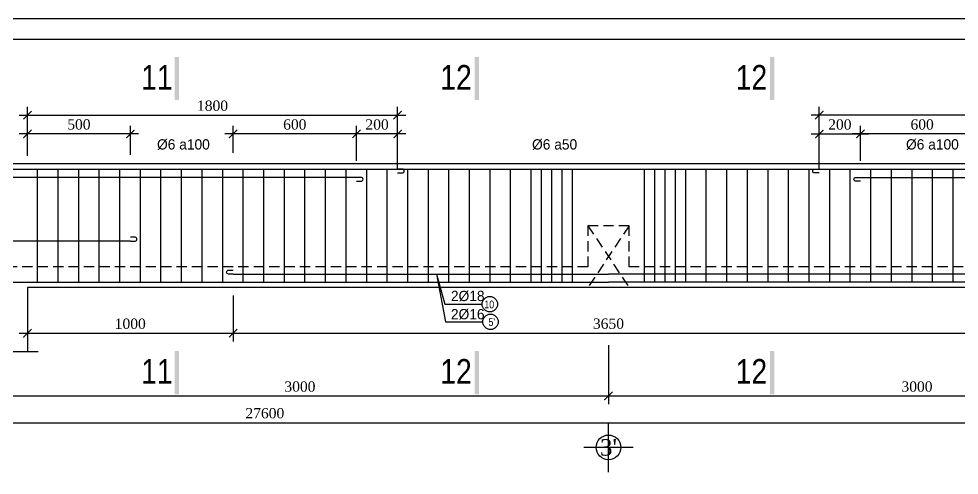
# Model space of a CAD drawing. Extents: x 394 to 4072, y -2056 to 755.
# Drawn here: x 2562.6 to 2791.2, y 641.4 to 752.3 of the extents above; entities that cross this region are included whole.
import ezdxf
from ezdxf.enums import TextEntityAlignment as Align

# ---------------------------------------------------------------- set-up
doc = ezdxf.new("R2010")
doc.units = 0
doc.header["$MEASUREMENT"] = 0
doc.linetypes.add('CENTER2', pattern=[1.125, 0.75, -0.125, 0.125, -0.125])
doc.linetypes.add('HIDDEN', pattern=[0.375, 0.25, -0.125])
doc.layers.get('0').update_dxf_attribs({"linetype": 'CONTINUOUS'})
doc.layers.get('DEFPOINTS').update_dxf_attribs({"linetype": 'CONTINUOUS'})
for name, color, linetype in [('DAI', 3, 'CONTINUOUS'), ('DIM', 1, 'CONTINUOUS'), ('DUT', 7, 'CENTER2'), ('MOTAAR', 1, 'CONTINUOUS'), ('TEXT', 7, 'CONTINUOUS'), ('THEP', 6, 'CONTINUOUS'), ('TU1', 9, 'CONTINUOUS'), ('TUONG', 7, 'CONTINUOUS')]:
    doc.layers.add(name, color=color, linetype=linetype)
doc.styles.add('DIM-NEW', font='')
doc.styles.add('style1', font='')
doc.styles.add('T2', font='')
doc.styles.get('DIM-NEW').set_extended_font_data('VNI-Helve-Condense')
doc.styles.get('style1').set_extended_font_data('VNI-Goudy')
doc.styles.get('T2').set_extended_font_data('VNI-Times')
doc.dimstyles.new('TL20', dxfattribs={"dimtxt": 2.5, "dimasz": 2, "dimexe": 2, "dimexo": 2, "dimgap": 1, "dimtad": 1, "dimdec": 0, "dimlfac": 20, "dimzin": 0, "dimdsep": 46, "dimtxsty": 'T2', "dimblk": 'ARCHTICK', "dimcen": 2.5, "dimdle": 2, "dimclrd": 1, "dimclre": 1, "dimclrt": 2, "dimadec": 0, "dimazin": 0, "dimtfac": 1, "dimtdec": 0, "dimtix": 1, "dimtofl": 0, "dimtmove": 0, "dimatfit": 0, "dimldrblk": 'ARCHTICK', "dimfxl": 1, "dimtolj": 1, "dimtzin": 0, "dimlwd": -1, "dimlwe": -1, "dimarcsym": 0})

# ---------------------------------------------------------------- blocks, each defined once
blk = doc.blocks.new('_ARCHTICK')
at = {"color": 0, "linetype": 'ByBlock', "const_width": 0.15}
blk.add_lwpolyline([(-0.5, -0.5), (0.5, 0.5)], dxfattribs=at)
blk = doc.blocks.new('*D81')
at = {"layer": 'DEFPOINTS', "color": 0, "transparency": 16777216}
for p in [(2261.42, 660.62), (2983.31, 660.62), (2983.31, 654.12)]:
    blk.add_point(p, dxfattribs=at)
at = {"layer": 'TUONG', "color": 1, "transparency": 16777216}
for p, q in [((2261.42, 658.62), (2261.42, 652.12)), ((2983.31, 658.62), (2983.31, 652.12)), ((2259.42, 654.12), (2985.31, 654.12))]:
    blk.add_line(p, q, dxfattribs=at)
at = {"layer": 'TUONG', "color": 1, "transparency": 16777216, "xscale": 2, "yscale": 2, "zscale": 2, "rotation": 180}
blk.add_blockref('_ARCHTICK', (2261.42, 654.12), dxfattribs=at)
at = {"layer": 'TUONG', "color": 1, "transparency": 16777216, "xscale": 2, "yscale": 2, "zscale": 2}
blk.add_blockref('_ARCHTICK', (2983.31, 654.12), dxfattribs=at)
at = {"layer": 'TUONG', "color": 2, "transparency": 16777216, "insert": (2622.37, 656.42), "char_height": 2.5, "attachment_point": 5, "style": 'T2'}
blk.add_mtext('\\A1;27600', dxfattribs=at)
blk = doc.blocks.new('*D79')
at = {"layer": 'DEFPOINTS', "color": 0, "transparency": 16777216}
for p in [(2705.9, 674.95), (2855.9, 674.95), (2855.9, 660.62)]:
    blk.add_point(p, dxfattribs=at)
at = {"layer": 'TUONG', "color": 1, "transparency": 16777216}
for p, q in [((2705.9, 672.95), (2705.9, 658.62)), ((2855.9, 672.95), (2855.9, 658.62)), ((2703.9, 660.62), (2857.9, 660.62))]:
    blk.add_line(p, q, dxfattribs=at)
at = {"layer": 'TUONG', "color": 1, "transparency": 16777216, "xscale": 2, "yscale": 2, "zscale": 2, "rotation": 180}
blk.add_blockref('_ARCHTICK', (2705.9, 660.62), dxfattribs=at)
at = {"layer": 'TUONG', "color": 1, "transparency": 16777216, "xscale": 2, "yscale": 2, "zscale": 2}
blk.add_blockref('_ARCHTICK', (2855.9, 660.62), dxfattribs=at)
at = {"layer": 'TUONG', "color": 2, "transparency": 16777216, "insert": (2780.9, 662.9), "char_height": 2.5, "attachment_point": 5, "style": 'T2'}
blk.add_mtext('\\A1;3000', dxfattribs=at)
blk = doc.blocks.new('*D78')
at = {"layer": 'DEFPOINTS', "color": 0, "transparency": 16777216}
for p in [(2555.9, 674.95), (2705.9, 674.95), (2705.9, 660.62)]:
    blk.add_point(p, dxfattribs=at)
at = {"layer": 'TUONG', "color": 1, "transparency": 16777216}
for p, q in [((2555.9, 672.95), (2555.9, 658.62)), ((2705.9, 672.95), (2705.9, 658.62)), ((2553.9, 660.62), (2707.9, 660.62))]:
    blk.add_line(p, q, dxfattribs=at)
at = {"layer": 'TUONG', "color": 1, "transparency": 16777216, "xscale": 2, "yscale": 2, "zscale": 2, "rotation": 180}
blk.add_blockref('_ARCHTICK', (2555.9, 660.62), dxfattribs=at)
at = {"layer": 'TUONG', "color": 1, "transparency": 16777216, "xscale": 2, "yscale": 2, "zscale": 2}
blk.add_blockref('_ARCHTICK', (2705.9, 660.62), dxfattribs=at)
at = {"layer": 'TUONG', "color": 2, "transparency": 16777216, "insert": (2630.9, 662.9), "char_height": 2.5, "attachment_point": 5, "style": 'T2'}
blk.add_mtext('\\A1;3000', dxfattribs=at)
blk = doc.blocks.new('*D75')
at = {"layer": 'DEFPOINTS', "color": 0, "transparency": 16777216}
for p in [(2767.15, 724.33), (2767.15, 717.77), (2797.15, 717.77)]:
    blk.add_point(p, dxfattribs=at)
at = {"layer": 'TUONG', "color": 1, "transparency": 16777216}
for p, q in [((2767.15, 719.77), (2767.15, 726.33)), ((2797.15, 719.77), (2797.15, 726.33)), ((2799.15, 724.33), (2765.15, 724.33))]:
    blk.add_line(p, q, dxfattribs=at)
at = {"layer": 'TUONG', "color": 1, "transparency": 16777216, "xscale": 2, "yscale": 2, "zscale": 2, "rotation": 180}
blk.add_blockref('_ARCHTICK', (2767.15, 724.33), dxfattribs=at)
at = {"layer": 'TUONG', "color": 1, "transparency": 16777216, "xscale": 2, "yscale": 2, "zscale": 2}
blk.add_blockref('_ARCHTICK', (2797.15, 724.33), dxfattribs=at)
at = {"layer": 'TUONG', "color": 2, "transparency": 16777216, "insert": (2782.15, 726.62), "char_height": 2.5, "attachment_point": 5, "style": 'T2'}
blk.add_mtext('\\A1;600', dxfattribs=at)
blk = doc.blocks.new('*D74')
at = {"layer": 'DEFPOINTS', "color": 0, "transparency": 16777216}
for p in [(2614.65, 724.33), (2614.65, 717.77), (2644.65, 717.77)]:
    blk.add_point(p, dxfattribs=at)
at = {"layer": 'TUONG', "color": 1, "transparency": 16777216}
for p, q in [((2614.65, 719.77), (2614.65, 726.33)), ((2644.65, 719.77), (2644.65, 726.33)), ((2646.65, 724.33), (2612.65, 724.33))]:
    blk.add_line(p, q, dxfattribs=at)
at = {"layer": 'TUONG', "color": 1, "transparency": 16777216, "xscale": 2, "yscale": 2, "zscale": 2, "rotation": 180}
blk.add_blockref('_ARCHTICK', (2614.65, 724.33), dxfattribs=at)
at = {"layer": 'TUONG', "color": 1, "transparency": 16777216, "xscale": 2, "yscale": 2, "zscale": 2}
blk.add_blockref('_ARCHTICK', (2644.65, 724.33), dxfattribs=at)
at = {"layer": 'TUONG', "color": 2, "transparency": 16777216, "insert": (2629.65, 726.62), "char_height": 2.5, "attachment_point": 5, "style": 'T2'}
blk.add_mtext('\\A1;600', dxfattribs=at)
blk = doc.blocks.new('*D73')
at = {"layer": 'DEFPOINTS', "color": 0, "transparency": 16777216}
for p in [(2614.65, 685.02), (2797.15, 685.02), (2797.15, 675.89)]:
    blk.add_point(p, dxfattribs=at)
at = {"layer": 'TUONG', "color": 1, "transparency": 16777216}
for p, q in [((2614.65, 683.02), (2614.65, 673.89)), ((2797.15, 683.02), (2797.15, 673.89)), ((2612.65, 675.89), (2799.15, 675.89))]:
    blk.add_line(p, q, dxfattribs=at)
at = {"layer": 'TUONG', "color": 1, "transparency": 16777216, "xscale": 2, "yscale": 2, "zscale": 2, "rotation": 180}
blk.add_blockref('_ARCHTICK', (2614.65, 675.89), dxfattribs=at)
at = {"layer": 'TUONG', "color": 1, "transparency": 16777216, "xscale": 2, "yscale": 2, "zscale": 2}
blk.add_blockref('_ARCHTICK', (2797.15, 675.89), dxfattribs=at)
at = {"layer": 'TUONG', "color": 2, "transparency": 16777216, "insert": (2705.9, 678.19), "char_height": 2.5, "attachment_point": 5, "style": 'T2'}
blk.add_mtext('\\A1;3650', dxfattribs=at)
blk = doc.blocks.new('*D71')
at = {"layer": 'DEFPOINTS', "color": 0, "transparency": 16777216}
for p in [(2564.65, 687.02), (2614.65, 687.02), (2614.65, 675.89)]:
    blk.add_point(p, dxfattribs=at)
at = {"layer": 'TUONG', "color": 1, "transparency": 16777216}
for p, q in [((2564.65, 685.02), (2564.65, 673.89)), ((2614.65, 685.02), (2614.65, 673.89)), ((2562.65, 675.89), (2616.65, 675.89))]:
    blk.add_line(p, q, dxfattribs=at)
at = {"layer": 'TUONG', "color": 1, "transparency": 16777216, "xscale": 2, "yscale": 2, "zscale": 2, "rotation": 180}
blk.add_blockref('_ARCHTICK', (2564.65, 675.89), dxfattribs=at)
at = {"layer": 'TUONG', "color": 1, "transparency": 16777216, "xscale": 2, "yscale": 2, "zscale": 2}
blk.add_blockref('_ARCHTICK', (2614.65, 675.89), dxfattribs=at)
at = {"layer": 'TUONG', "color": 2, "transparency": 16777216, "insert": (2589.65, 678.17), "char_height": 2.5, "attachment_point": 5, "style": 'T2'}
blk.add_mtext('\\A1;1000', dxfattribs=at)
blk = doc.blocks.new('*D67')
at = {"layer": 'DEFPOINTS', "color": 0, "transparency": 16777216}
for p in [(2757.15, 728.9), (2757.15, 715.77), (2847.15, 717.02)]:
    blk.add_point(p, dxfattribs=at)
at = {"layer": 'TUONG', "color": 1, "transparency": 16777216}
for p, q in [((2757.15, 717.77), (2757.15, 730.9)), ((2847.15, 719.02), (2847.15, 730.9)), ((2849.15, 728.9), (2755.15, 728.9))]:
    blk.add_line(p, q, dxfattribs=at)
at = {"layer": 'TUONG', "color": 1, "transparency": 16777216, "xscale": 2, "yscale": 2, "zscale": 2, "rotation": 180}
blk.add_blockref('_ARCHTICK', (2757.15, 728.9), dxfattribs=at)
at = {"layer": 'TUONG', "color": 1, "transparency": 16777216, "xscale": 2, "yscale": 2, "zscale": 2}
blk.add_blockref('_ARCHTICK', (2847.15, 728.9), dxfattribs=at)
at = {"layer": 'TUONG', "color": 2, "transparency": 16777216, "insert": (2802.15, 731.18), "char_height": 2.5, "attachment_point": 5, "style": 'T2'}
blk.add_mtext('\\A1;1800', dxfattribs=at)
blk = doc.blocks.new('*D66')
at = {"layer": 'DEFPOINTS', "color": 0, "transparency": 16777216}
for p in [(2767.15, 724.33), (2767.15, 715.77), (2757.15, 713.77)]:
    blk.add_point(p, dxfattribs=at)
at = {"layer": 'TUONG', "color": 1, "transparency": 16777216}
for p, q in [((2757.15, 715.77), (2757.15, 726.33)), ((2767.15, 717.77), (2767.15, 726.33)), ((2755.15, 724.33), (2769.15, 724.33))]:
    blk.add_line(p, q, dxfattribs=at)
at = {"layer": 'TUONG', "color": 1, "transparency": 16777216, "xscale": 2, "yscale": 2, "zscale": 2, "rotation": 180}
blk.add_blockref('_ARCHTICK', (2757.15, 724.33), dxfattribs=at)
at = {"layer": 'TUONG', "color": 1, "transparency": 16777216, "xscale": 2, "yscale": 2, "zscale": 2}
blk.add_blockref('_ARCHTICK', (2767.15, 724.33), dxfattribs=at)
at = {"layer": 'TUONG', "color": 2, "transparency": 16777216, "insert": (2762.15, 726.61), "char_height": 2.5, "attachment_point": 5, "style": 'T2'}
blk.add_mtext('\\A1;200', dxfattribs=at)
blk = doc.blocks.new('*D65')
at = {"layer": 'DEFPOINTS', "color": 0, "transparency": 16777216}
for p in [(2564.65, 724.33), (2564.65, 719.22), (2589.68, 717.22)]:
    blk.add_point(p, dxfattribs=at)
at = {"layer": 'TUONG', "color": 1, "transparency": 16777216}
for p, q in [((2564.65, 721.22), (2564.65, 726.33)), ((2589.68, 719.22), (2589.68, 726.33)), ((2591.68, 724.33), (2562.65, 724.33))]:
    blk.add_line(p, q, dxfattribs=at)
at = {"layer": 'TUONG', "color": 1, "transparency": 16777216, "xscale": 2, "yscale": 2, "zscale": 2, "rotation": 180}
blk.add_blockref('_ARCHTICK', (2564.65, 724.33), dxfattribs=at)
at = {"layer": 'TUONG', "color": 1, "transparency": 16777216, "xscale": 2, "yscale": 2, "zscale": 2}
blk.add_blockref('_ARCHTICK', (2589.68, 724.33), dxfattribs=at)
at = {"layer": 'TUONG', "color": 2, "transparency": 16777216, "insert": (2577.17, 726.63), "char_height": 2.5, "attachment_point": 5, "style": 'T2'}
blk.add_mtext('\\A1;500', dxfattribs=at)
blk = doc.blocks.new('*D64')
at = {"layer": 'DEFPOINTS', "color": 0, "transparency": 16777216}
for p in [(2644.65, 724.33), (2644.65, 715.77), (2654.65, 713.77)]:
    blk.add_point(p, dxfattribs=at)
at = {"layer": 'TUONG', "color": 1, "transparency": 16777216}
for p, q in [((2644.65, 717.77), (2644.65, 726.33)), ((2654.65, 715.77), (2654.65, 726.33)), ((2656.65, 724.33), (2642.65, 724.33))]:
    blk.add_line(p, q, dxfattribs=at)
at = {"layer": 'TUONG', "color": 1, "transparency": 16777216, "xscale": 2, "yscale": 2, "zscale": 2, "rotation": 180}
blk.add_blockref('_ARCHTICK', (2644.65, 724.33), dxfattribs=at)
at = {"layer": 'TUONG', "color": 1, "transparency": 16777216, "xscale": 2, "yscale": 2, "zscale": 2}
blk.add_blockref('_ARCHTICK', (2654.65, 724.33), dxfattribs=at)
at = {"layer": 'TUONG', "color": 2, "transparency": 16777216, "insert": (2649.65, 726.61), "char_height": 2.5, "attachment_point": 5, "style": 'T2'}
blk.add_mtext('\\A1;200', dxfattribs=at)
blk = doc.blocks.new('*D63')
at = {"layer": 'DEFPOINTS', "color": 0, "transparency": 16777216}
for p in [(2654.65, 728.9), (2564.65, 717.02), (2654.65, 715.77)]:
    blk.add_point(p, dxfattribs=at)
at = {"layer": 'TUONG', "color": 1, "transparency": 16777216}
for p, q in [((2564.65, 719.02), (2564.65, 730.9)), ((2654.65, 717.77), (2654.65, 730.9)), ((2562.65, 728.9), (2656.65, 728.9))]:
    blk.add_line(p, q, dxfattribs=at)
at = {"layer": 'TUONG', "color": 1, "transparency": 16777216, "xscale": 2, "yscale": 2, "zscale": 2, "rotation": 180}
blk.add_blockref('_ARCHTICK', (2564.65, 728.9), dxfattribs=at)
at = {"layer": 'TUONG', "color": 1, "transparency": 16777216, "xscale": 2, "yscale": 2, "zscale": 2}
blk.add_blockref('_ARCHTICK', (2654.65, 728.9), dxfattribs=at)
at = {"layer": 'TUONG', "color": 2, "transparency": 16777216, "insert": (2609.65, 731.18), "char_height": 2.5, "attachment_point": 5, "style": 'T2'}
blk.add_mtext('\\A1;1800', dxfattribs=at)
blk = doc.blocks.new('truc2')
at = {"layer": 'MOTAAR'}
for p, q in [((0, -15), (0, 0)), ((7.5, -7.5), (-7.5, -7.5))]:
    blk.add_line(p, q, dxfattribs=at)
blk.add_lwpolyline([(0, -3.5), (0, -1.84)], dxfattribs=at)
blk.add_circle((0, -7.5), 3.75, dxfattribs=at)
at = {"layer": 'TEXT', "style": 'T2'}
blk.add_attdef('1', text='', height=5, dxfattribs=at).set_placement((0, -7.5), align=Align.MIDDLE_CENTER)

msp = doc.modelspace()

# ---------------------------------------------------------------- linework, layer by layer
at = {"layer": 'DAI'}
for p, q in [((2567.121, 688.274), (2567.121, 715.774)), ((2572.121, 688.274), (2572.121, 715.774)), ((2577.121, 688.274), (2577.121, 715.774)), ((2582.121, 688.274), (2582.121, 715.774)), ((2587.121, 688.274), (2587.121, 715.774)), ((2592.121, 688.274), (2592.121, 715.774)), ((2597.121, 688.274), (2597.121, 715.774)), ((2602.121, 688.274), (2602.121, 715.774)), ((2607.121, 688.274), (2607.121, 715.774)), ((2612.121, 688.274), (2612.121, 715.774)), ((2617.121, 688.274), (2617.121, 715.774)), ((2622.121, 688.274), (2622.121, 715.774)), ((2627.121, 688.274), (2627.121, 715.774)), ((2632.121, 688.274), (2632.121, 715.774)), ((2637.121, 688.274), (2637.121, 715.774)), ((2642.121, 688.274), (2642.121, 715.774)), ((2647.121, 688.274), (2647.121, 715.774)), ((2652.121, 688.274), (2652.121, 715.774)), ((2657.121, 688.274), (2657.121, 715.774)), ((2662.121, 688.274), (2662.121, 715.774)), ((2667.121, 688.274), (2667.121, 715.774)), ((2672.121, 688.274), (2672.121, 715.774)), ((2677.121, 688.274), (2677.121, 715.774)), ((2682.121, 688.274), (2682.121, 715.774)), ((2687.121, 688.274), (2687.121, 715.774)), ((2689.621, 688.274), (2689.621, 715.774)), ((2692.121, 688.274), (2692.121, 715.774)), ((2694.621, 688.274), (2694.621, 715.774)), ((2697.121, 688.274), (2697.121, 715.774)), ((2714.687, 688.274), (2714.687, 715.774)), ((2717.187, 688.274), (2717.187, 715.774)), ((2719.687, 688.274), (2719.687, 715.774)), ((2722.187, 688.274), (2722.187, 715.774)), ((2724.687, 688.274), (2724.687, 715.774)), ((2729.687, 688.274), (2729.687, 715.774)), ((2734.687, 688.274), (2734.687, 715.774)), ((2739.687, 688.274), (2739.687, 715.774)), ((2744.687, 688.274), (2744.687, 715.774)), ((2749.687, 688.274), (2749.687, 715.774)), ((2754.687, 688.274), (2754.687, 715.774)), ((2759.687, 688.274), (2759.687, 715.774)), ((2764.687, 688.274), (2764.687, 715.774)), ((2769.687, 688.274), (2769.687, 715.774)), ((2774.687, 688.274), (2774.687, 715.774)), ((2779.687, 688.274), (2779.687, 715.774)), ((2784.687, 688.274), (2784.687, 715.774)), ((2789.687, 688.274), (2789.687, 715.774))]:
    msp.add_line(p, q, dxfattribs=at)
at = {"layer": 'DUT', "linetype": 'HIDDEN', "ltscale": 10}
for p, q in [((2710.904, 702.024), (2700.904, 687.024)), ((2700.904, 702.024), (2710.904, 687.024))]:
    msp.add_line(p, q, dxfattribs=at)
msp.add_lwpolyline([(2852.116, 697.024), (2852.116, 692.024), (2710.904, 692.024), (2710.904, 702.024), (2700.904, 702.024), (2700.904, 692.024), (2559.654, 692.024), (2559.654, 697.084)], dxfattribs=at)
at = {"layer": 'TEXT', "ltscale": 10}
msp.add_lwpolyline([(2235.669, 158.319), (3076.669, 158.319), (3076.669, 752.319), (2235.669, 752.319)], close=True, dxfattribs=at)
for points in [[(2600.454, 732.546), (2601.504, 732.546), (2600.454, 743.046), (2601.504, 743.046)], [(2673.368, 732.546), (2674.418, 732.546), (2673.368, 743.046), (2674.418, 743.046)], [(2745.169, 732.546), (2746.219, 732.546), (2745.169, 743.046), (2746.219, 743.046)], [(2600.454, 661.056), (2601.504, 661.056), (2600.454, 671.556), (2601.504, 671.556)], [(2673.368, 661.056), (2674.418, 661.056), (2673.368, 671.556), (2674.418, 671.556)], [(2745.169, 661.056), (2746.219, 661.056), (2745.169, 671.556), (2746.219, 671.556)]]:
    msp.add_trace(points, dxfattribs=at)
at = {"layer": 'THEP', "ltscale": 10}
msp.add_lwpolyline([(2240.669, 163.319), (3071.669, 163.319), (3071.669, 747.319), (2240.669, 747.319)], close=True, dxfattribs=at)
for points in [[(2481.675, 715.774), (2952.263, 715.774)], [(2644.654, 713.774), (2553.404, 713.774)], [(2767.154, 713.774), (2858.366, 713.774)], [(2589.682, 698.274), (2517.574, 698.274), (2493.144, 698.274)], [(2614.654, 690.274), (2614.654, 690.274), (2705.904, 690.274)], [(2797.154, 690.274), (2705.904, 690.274)]]:
    msp.add_lwpolyline(points, dxfattribs=at)
for points in [[(2654.654, 714.836), (2655.781, 714.836, 1), (2655.781, 715.774), (2654.654, 715.774)], [(2757.154, 714.836), (2756.027, 714.836, -1), (2756.027, 715.774), (2757.154, 715.774)], [(2549.567, 713.322), (2549.567, 714.45, 1), (2548.63, 714.45), (2548.63, 713.043), (2548.63, 688.274), (2589.349, 688.274), (2705.904, 688.274)], [(2644.654, 712.836), (2645.781, 712.836, 1), (2645.781, 713.774), (2644.654, 713.774)], [(2862.241, 713.322), (2862.241, 714.45, -1), (2863.178, 714.45), (2863.178, 713.043), (2863.178, 688.274), (2822.459, 688.274), (2705.904, 688.274)], [(2767.154, 712.836), (2766.027, 712.836, -1), (2766.027, 713.774), (2767.154, 713.774)], [(2589.682, 698.274), (2590.809, 698.274, 1), (2590.809, 699.211), (2589.682, 699.211)], [(2614.654, 690.274), (2613.527, 690.274, -1), (2613.527, 691.211), (2614.654, 691.211)]]:
    msp.add_lwpolyline(points, format="xyb", dxfattribs=at)
at = {"layer": 'TU1', "lineweight": -2, "ltscale": 10}
for points in [[(2664.084, 690.274), (2666.121, 682.947), (2675.196, 682.947)], [(2664.084, 690.274), (2666.276, 678.654), (2675.351, 678.654)]]:
    msp.add_lwpolyline(points, dxfattribs=at)
at = {"layer": 'TU1', "ltscale": 10}
for centre in [(2677.071, 682.947), (2677.226, 678.654)]:
    msp.add_circle(centre, 1.875, dxfattribs=at)
at = {"layer": 'TUONG'}
for p, q in [((2952.263, 717.024), (2481.675, 717.024)), ((2847.154, 687.024), (2564.654, 687.024)), ((2564.654, 687.024), (2564.654, 671.465))]:
    msp.add_line(p, q, dxfattribs=at)
msp.add_lwpolyline([(2542.32, 671.465), (2551.988, 671.465), (2554.643, 676.548), (2554.643, 666.382), (2557.077, 671.465), (2567.29, 671.465)], dxfattribs=at)

# ---------------------------------------------------------------- block references
at = {"layer": 'DIM', "ltscale": 10, "xscale": 0.8000000000000002, "yscale": 0.8000000000000002, "zscale": 0.8000000000000002}
msp.add_blockref('truc2', (2705.904, 654.125), dxfattribs=at).add_auto_attribs({'1': "3'"})

# ---------------------------------------------------------------- texts
at = {"layer": 'TEXT', "ltscale": 10}
for s, height, style, p in [('11', 6, 'DIM-NEW', (2592.295, 735.087)), ('12', 6, 'DIM-NEW', (2665.029, 735.087)), ('12', 6, 'DIM-NEW', (2736.831, 735.087)), ('%%2546 a100', 2.5, 'style1', (2596.164, 720.542)), ('%%2546 a50', 2.5, 'style1', (2687.33, 720.542)), ('%%2546 a100', 2.5, 'style1', (2778.237, 720.542)), ('2%%25418', 2.5, 'style1', (2667.602, 683.691)), ('10', 1.875, 'DIM-NEW', (2675.724, 681.941)), ('2%%25416', 2.5, 'style1', (2667.602, 679.261)), ("5'", 1.875, 'DIM-NEW', (2676.719, 677.647)), ('11', 6, 'DIM-NEW', (2592.295, 663.597)), ('12', 6, 'DIM-NEW', (2665.029, 663.597)), ('12', 6, 'DIM-NEW', (2736.831, 663.597))]:
    msp.add_text(s, height=height, dxfattribs=dict(at, style=style)).set_placement(p)

# ---------------------------------------------------------------- dimensions: what is measured, and where the dimension line sits
at = {"layer": 'TUONG'}
for base, p1, p2, picture, middle in [((2654.654, 728.896), (2564.654, 717.024), (2654.654, 715.774), '*D63', (2609.654, 731.176)), ((2614.654, 724.328), (2644.654, 717.774), (2614.654, 717.774), '*D74', (2629.654, 726.622)), ((2644.654, 724.328), (2654.654, 713.774), (2644.654, 715.774), '*D64', (2649.654, 726.607)), ((2767.154, 724.328), (2797.154, 717.774), (2767.154, 717.774), '*D75', (2782.154, 726.622)), ((2614.654, 675.886), (2564.654, 687.024), (2614.654, 687.024), '*D71', (2589.654, 678.166)), ((2797.154, 675.886), (2614.654, 685.024), (2797.154, 685.024), '*D73', (2705.904, 678.186))]:
    dim = msp.add_linear_dim(base=base, p1=p1, p2=p2, dimstyle='TL20', dxfattribs=at)
    dim.commit()
    dim.dimension.update_dxf_attribs({"geometry": picture, "text_midpoint": middle})
for base, p1, p2, picture, middle in [((2757.154, 728.896), (2847.154, 717.024), (2757.154, 715.774), '*D67', (2802.154, 731.176)), ((2767.154, 724.328), (2757.154, 713.774), (2767.154, 715.774), '*D66', (2762.154, 726.607))]:
    dim = msp.add_linear_dim(base=base, p1=p1, p2=p2, angle=180, dimstyle='TL20', dxfattribs=at)
    dim.commit()
    dim.dimension.update_dxf_attribs({"geometry": picture, "text_midpoint": middle})
for base, p1, p2, text, picture, middle in [((2564.654, 724.328), (2589.682, 717.22), (2564.654, 719.22), '500', '*D65', (2577.168, 726.628)), ((2983.314, 654.125), (2261.421, 660.617), (2983.314, 660.617), '27600', '*D81', (2622.367, 656.419))]:
    dim = msp.add_linear_dim(base=base, p1=p1, p2=p2, text=text, dimstyle='TL20', dxfattribs=at)
    dim.commit()
    dim.dimension.update_dxf_attribs({"geometry": picture, "text_midpoint": middle})
for base, p1, p2, picture, middle in [((2705.904, 660.617), (2555.904, 674.95), (2705.904, 674.95), '*D78', (2630.904, 662.897)), ((2855.904, 660.617), (2705.904, 674.95), (2855.904, 674.95), '*D79', (2780.904, 662.897))]:
    dim = msp.add_linear_dim(base=base, p1=p1, p2=p2, dimstyle='TL20', override={"dimtmove": 1}, dxfattribs=at)
    dim.commit()
    dim.dimension.update_dxf_attribs({"geometry": picture, "text_midpoint": middle})

doc.saveas('drawing.dxf')
